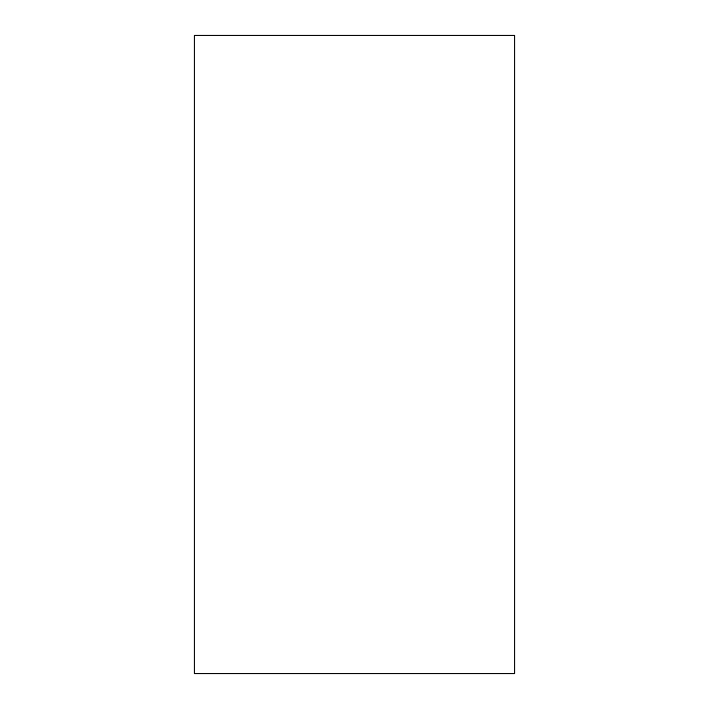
<?xml version="1.0" encoding="UTF-8"?>
<svg xmlns="http://www.w3.org/2000/svg" width="709" height="709" viewBox="0 0 709 709"><rect width="100%" height="100%" fill="white"/><g stroke="black" fill="none" stroke-linecap="round" stroke-linejoin="round"><path stroke-width="1.06" d="M514.566 35.45L194.434 35.45L194.434 673.55L514.566 673.55L514.566 35.45"/></g></svg>
